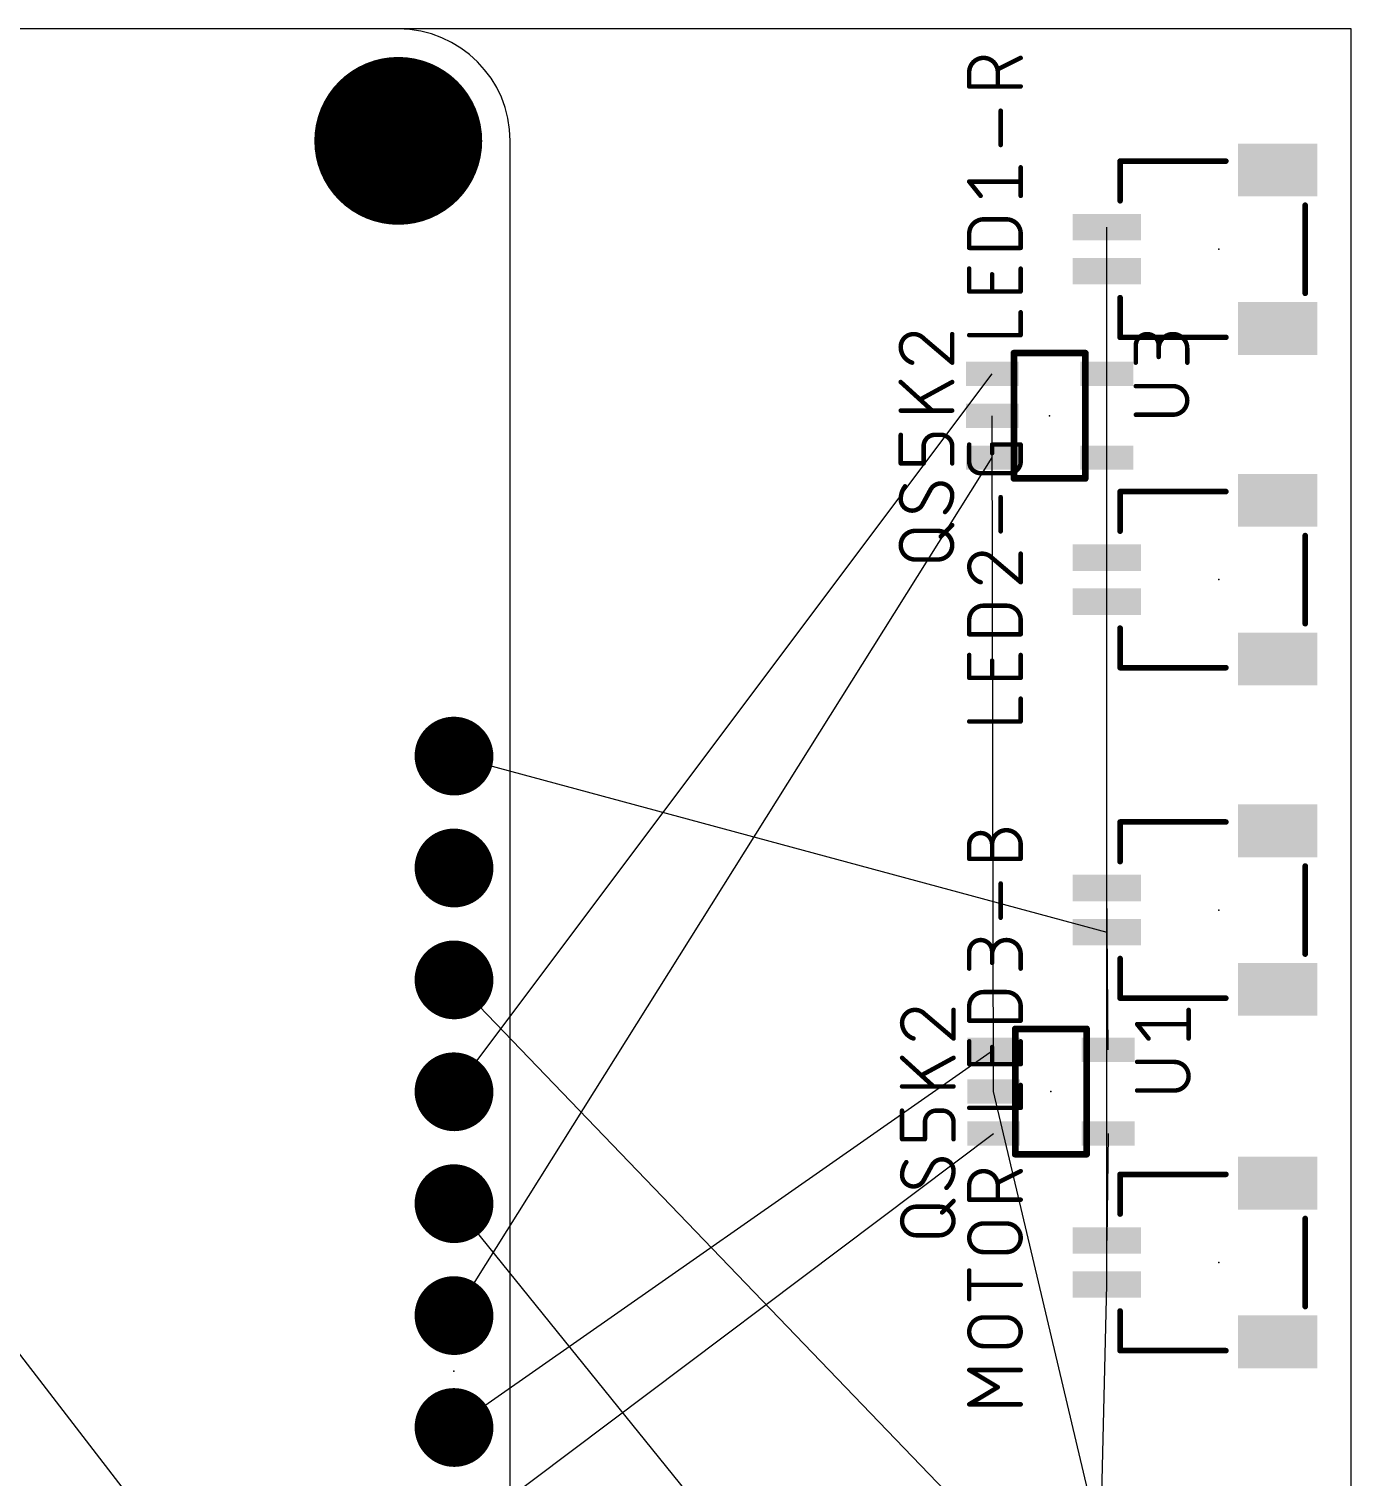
# Model space of a CAD drawing. Extents: x -1 to 61, y 0 to 80.
# Drawn here: x 30 to 60, y 47.13 to 80 of the extents above; entities that cross this region are included whole.
import ezdxf

# ---------------------------------------------------------------- set-up
doc = ezdxf.new("R2010")
doc.units = 0
for name, color, linetype in [('1', 12, 'CONTINUOUS'), ('17', 110, 'CONTINUOUS'), ('19', 53, 'CONTINUOUS'), ('20', 31, 'CONTINUOUS'), ('21', 253, 'CONTINUOUS'), ('23', 53, 'CONTINUOUS'), ('25', 253, 'CONTINUOUS'), ('27', 253, 'CONTINUOUS'), ('51', 253, 'CONTINUOUS')]:
    doc.layers.add(name, color=color, linetype=linetype)

# ---------------------------------------------------------------- blocks, each defined once
blk = doc.blocks.new('RECT')
blk.add_solid([(-0.5, -0.5), (0.5, -0.5), (-0.5, 0.5), (0.5, 0.5)])
blk = doc.blocks.new('ROUNDP')
at = {"const_width": 0.5}
blk.add_lwpolyline([(0, -0.25, 1), (0, 0.25, 1), (0, -0.25)], format="xyb", dxfattribs=at)

msp = doc.modelspace()

# ---------------------------------------------------------------- linework, layer by layer
at = {"layer": '19'}
for p, q in [((54.46, 72.17), (54.46, 75.5)), ((54.46, 67), (54.46, 74.5)), ((39.64, 55.88), (51.86, 72.17)), ((51.89, 55.88), (51.86, 71.22)), ((39.64, 50.8), (51.86, 70.27)), ((54.46, 68), (54.46, 70.27)), ((54.46, 59.5), (54.46, 67)), ((53.63, 19), (19.32, 63.5)), ((39.64, 63.5), (54.46, 59.5)), ((54.49, 56.83), (54.46, 60.5)), ((54.46, 51.5), (54.46, 59.5)), ((54.46, 43), (39.64, 58.42)), ((39.64, 48.26), (51.89, 56.83)), ((54.46, 45), (51.89, 55.88)), ((39.64, 45.72), (51.89, 54.93)), ((54.49, 54.93), (54.46, 52.5)), ((54.46, 35), (39.64, 53.34)), ((53.63, 16.46), (54.46, 51.5))]:
    msp.add_line(p, q, dxfattribs=at)
at = {"layer": '20'}
for p, q in [((60, 80), (0, 80)), ((38.38, 80), (20.6, 80)), ((60, 0), (60, 80)), ((40.92, 31.74), (40.92, 77.46))]:
    msp.add_line(p, q, dxfattribs=at)
msp.add_arc((38.38, 77.46), 2.54, 0, 90, dxfattribs=at)
at = {"layer": '21'}
for points, const_width in [([(54.76, 77.0318, 1), (54.76, 76.9682)], 0.0635), ([(54.7918, 77, 1), (54.7283, 77)], 0.0635), ([(57.16, 76.9682, 1), (57.16, 77.0318)], 0.0635), ([(54.7283, 76.1, 1), (54.7918, 76.1)], 0.0635), ([(58.9918, 76, 1), (58.9282, 76)], 0.0635), ([(54.7918, 73.9, 1), (54.7283, 73.9)], 0.0635), ([(58.9282, 74, 1), (58.9918, 74)], 0.0635), ([(54.76, 73.0318, 1), (54.76, 72.9682)], 0.0635), ([(54.7283, 73, 1), (54.7918, 73)], 0.0635), ([(57.16, 72.9682, 1), (57.16, 73.0318)], 0.0635), ([(52.35, 72.6801, 1), (52.35, 72.6039)], 0.0762), ([(52.3881, 72.642, 1), (52.3119, 72.642)], 0.0762), ([(54.0081, 72.642, 1), (53.9319, 72.642)], 0.0762), ([(53.97, 72.6039, 1), (53.97, 72.6801)], 0.0762), ([(52.3119, 72.548, 1), (52.3881, 72.548)], 0.0762), ([(53.9319, 72.548, 1), (54.0081, 72.548)], 0.0762), ([(52.3881, 71.742, 1), (52.3119, 71.742)], 0.0762), ([(52.3119, 71.648, 1), (52.3881, 71.648)], 0.0762), ([(54.0081, 71.742, 1), (53.9319, 71.742)], 0.0762), ([(52.3881, 70.792, 1), (52.3119, 70.792)], 0.0762), ([(52.3119, 70.698, 1), (52.3881, 70.698)], 0.0762), ([(53.9319, 70.698, 1), (54.0081, 70.698)], 0.0762), ([(52.3881, 69.892, 1), (52.3119, 69.892)], 0.0762), ([(52.35, 69.8361, 1), (52.35, 69.7599)], 0.0762), ([(52.3119, 69.798, 1), (52.3881, 69.798)], 0.0762), ([(54.0081, 69.892, 1), (53.9319, 69.892)], 0.0762), ([(53.9319, 69.798, 1), (54.0081, 69.798)], 0.0762), ([(53.97, 69.7599, 1), (53.97, 69.8361)], 0.0762), ([(54.76, 69.5318, 1), (54.76, 69.4682)], 0.0635), ([(54.7918, 69.5, 1), (54.7283, 69.5)], 0.0635), ([(57.16, 69.4682, 1), (57.16, 69.5318)], 0.0635), ([(54.7283, 68.6, 1), (54.7918, 68.6)], 0.0635), ([(58.9918, 68.5, 1), (58.9282, 68.5)], 0.0635), ([(54.7918, 66.4, 1), (54.7283, 66.4)], 0.0635), ([(58.9282, 66.5, 1), (58.9918, 66.5)], 0.0635), ([(54.76, 65.5318, 1), (54.76, 65.4682)], 0.0635), ([(54.7283, 65.5, 1), (54.7918, 65.5)], 0.0635), ([(57.16, 65.4682, 1), (57.16, 65.5318)], 0.0635), ([(54.76, 62.0318, 1), (54.76, 61.9682)], 0.0635), ([(54.7918, 62, 1), (54.7283, 62)], 0.0635), ([(57.16, 61.9682, 1), (57.16, 62.0318)], 0.0635), ([(54.7283, 61.1, 1), (54.7918, 61.1)], 0.0635), ([(58.9918, 61, 1), (58.9282, 61)], 0.0635), ([(54.7918, 58.9, 1), (54.7283, 58.9)], 0.0635), ([(58.9282, 59, 1), (58.9918, 59)], 0.0635), ([(54.76, 58.0318, 1), (54.76, 57.9682)], 0.0635), ([(54.7283, 58, 1), (54.7918, 58)], 0.0635), ([(57.16, 57.9682, 1), (57.16, 58.0318)], 0.0635), ([(52.38, 57.3401, 1), (52.38, 57.2639)], 0.0762), ([(52.4181, 57.302, 1), (52.3419, 57.302)], 0.0762), ([(52.3419, 57.208, 1), (52.4181, 57.208)], 0.0762), ([(54.0381, 57.302, 1), (53.9619, 57.302)], 0.0762), ([(53.9619, 57.208, 1), (54.0381, 57.208)], 0.0762), ([(54, 57.2639, 1), (54, 57.3401)], 0.0762), ([(52.4181, 56.402, 1), (52.3419, 56.402)], 0.0762), ([(52.3419, 56.308, 1), (52.4181, 56.308)], 0.0762), ([(54.0381, 56.402, 1), (53.9619, 56.402)], 0.0762), ([(52.4181, 55.452, 1), (52.3419, 55.452)], 0.0762), ([(52.3419, 55.358, 1), (52.4181, 55.358)], 0.0762), ([(53.9619, 55.358, 1), (54.0381, 55.358)], 0.0762), ([(52.4181, 54.552, 1), (52.3419, 54.552)], 0.0762), ([(54.0381, 54.552, 1), (53.9619, 54.552)], 0.0762), ([(52.38, 54.4961, 1), (52.38, 54.4199)], 0.0762), ([(52.3419, 54.458, 1), (52.4181, 54.458)], 0.0762), ([(53.9619, 54.458, 1), (54.0381, 54.458)], 0.0762), ([(54, 54.4199, 1), (54, 54.4961)], 0.0762), ([(54.76, 54.0318, 1), (54.76, 53.9682)], 0.0635), ([(54.7918, 54, 1), (54.7283, 54)], 0.0635), ([(57.16, 53.9682, 1), (57.16, 54.0318)], 0.0635), ([(54.7283, 53.1, 1), (54.7918, 53.1)], 0.0635), ([(58.9918, 53, 1), (58.9282, 53)], 0.0635), ([(54.7918, 50.9, 1), (54.7283, 50.9)], 0.0635), ([(58.9282, 51, 1), (58.9918, 51)], 0.0635), ([(54.76, 50.0318, 1), (54.76, 49.9682)], 0.0635), ([(54.7283, 50, 1), (54.7918, 50)], 0.0635), ([(57.16, 49.9682, 1), (57.16, 50.0318)], 0.0635)]:
    msp.add_lwpolyline(points, format="xyb", dxfattribs=dict(at, const_width=const_width))
for points, const_width in [([(57.16, 77), (54.76, 77)], 0.127), ([(54.76, 77), (54.76, 76.1)], 0.127), ([(58.96, 74), (58.96, 76)], 0.127), ([(54.76, 73), (54.76, 73.9)], 0.127), ([(57.16, 73), (54.76, 73)], 0.127), ([(52.35, 72.642), (53.97, 72.642)], 0.1524), ([(52.35, 72.548), (52.35, 72.642)], 0.1524), ([(53.97, 72.642), (53.97, 72.548)], 0.1524), ([(52.35, 71.648), (52.35, 71.742)], 0.1524), ([(53.97, 71.742), (53.97, 70.698)], 0.1524), ([(52.35, 70.698), (52.35, 70.792)], 0.1524), ([(52.35, 69.798), (52.35, 69.892)], 0.1524), ([(53.97, 69.798), (52.35, 69.798)], 0.1524), ([(53.97, 69.892), (53.97, 69.798)], 0.1524), ([(57.16, 69.5), (54.76, 69.5)], 0.127), ([(54.76, 69.5), (54.76, 68.6)], 0.127), ([(58.96, 66.5), (58.96, 68.5)], 0.127), ([(54.76, 65.5), (54.76, 66.4)], 0.127), ([(57.16, 65.5), (54.76, 65.5)], 0.127), ([(57.16, 62), (54.76, 62)], 0.127), ([(54.76, 62), (54.76, 61.1)], 0.127), ([(58.96, 59), (58.96, 61)], 0.127), ([(54.76, 58), (54.76, 58.9)], 0.127), ([(57.16, 58), (54.76, 58)], 0.127), ([(52.38, 57.302), (54, 57.302)], 0.1524), ([(52.38, 57.208), (52.38, 57.302)], 0.1524), ([(54, 57.302), (54, 57.208)], 0.1524), ([(52.38, 56.308), (52.38, 56.402)], 0.1524), ([(54, 56.402), (54, 55.358)], 0.1524), ([(52.38, 55.358), (52.38, 55.452)], 0.1524), ([(52.38, 54.458), (52.38, 54.552)], 0.1524), ([(54, 54.552), (54, 54.458)], 0.1524), ([(54, 54.458), (52.38, 54.458)], 0.1524), ([(57.16, 54), (54.76, 54)], 0.127), ([(54.76, 54), (54.76, 53.1)], 0.127), ([(58.96, 51), (58.96, 53)], 0.127), ([(54.76, 50), (54.76, 50.9)], 0.127), ([(57.16, 50), (54.76, 50)], 0.127)]:
    msp.add_lwpolyline(points, dxfattribs=dict(at, const_width=const_width))
at = {"layer": '23'}
for p in [(57, 75), (53.16, 71.22), (57, 67.5), (57, 60), (53.19, 55.88), (57, 52), (39.64, 49.53)]:
    msp.add_point(p, dxfattribs=at)
at = {"layer": '25'}
for points, const_width in [([(51.9849, 79.0192, 1), (51.3358, 79.0192)], 0.1016), ([(52.5156, 79.3211, 1), (52.4928, 79.3665)], 0.0508), ([(51.3612, 79.0192, 1), (51.3104, 79.0192)], 0.0508), ([(51.3104, 79.0192, 1), (51.3612, 79.0192)], 0.0508), ([(51.9736, 79.1069, 1), (51.9963, 79.0614)], 0.0508), ([(52.0103, 79.0192, 1), (51.9595, 79.0192)], 0.0508), ([(51.9595, 79.0192, 1), (52.0103, 79.0192)], 0.0508), ([(51.3358, 78.7201, 1), (51.3358, 78.6693)], 0.0508), ([(51.3104, 78.6947, 1), (51.3612, 78.6947)], 0.0508), ([(51.9595, 78.6947, 1), (52.0103, 78.6947)], 0.0508), ([(52.5042, 78.6693, 1), (52.5042, 78.7201)], 0.0508), ([(52.0752, 78.1441, 1), (52.0244, 78.1441)], 0.0508), ([(52.0244, 77.3651, 1), (52.0752, 77.3651)], 0.0508), ([(51.3556, 76.5513, 1), (51.316, 76.5195)], 0.0508), ([(51.3358, 76.5608, 1), (51.3358, 76.51)], 0.0508), ([(52.5296, 76.8599, 1), (52.4788, 76.8599)], 0.0508), ([(52.5042, 76.51, 1), (52.5042, 76.5608)], 0.0508), ([(51.5756, 76.195, 1), (51.6153, 76.2267)], 0.0508), ([(52.4788, 76.2108, 1), (52.5296, 76.2108)], 0.0508), ([(51.6604, 75.6788, 0.4142), (51.3358, 75.3543)], 0.1016), ([(51.6604, 75.7043, 1), (51.6604, 75.6534)], 0.0508), ([(51.6604, 75.6534, 1), (51.6604, 75.7043)], 0.0508), ([(52.1796, 75.7043, 1), (52.1796, 75.6534)], 0.0508), ([(52.5042, 75.3543, 0.4142), (52.1796, 75.6788)], 0.1016), ([(52.1796, 75.6534, 1), (52.1796, 75.7043)], 0.0508), ([(51.3612, 75.3543, 1), (51.3104, 75.3543)], 0.0508), ([(51.3104, 75.3543, 1), (51.3612, 75.3543)], 0.0508), ([(52.5296, 75.3543, 1), (52.4788, 75.3543)], 0.0508), ([(52.4788, 75.3543, 1), (52.5296, 75.3543)], 0.0508), ([(51.3358, 75.0551, 1), (51.3358, 75.0043)], 0.0508), ([(51.3104, 75.0297, 1), (51.3612, 75.0297)], 0.0508), ([(52.4788, 75.0297, 1), (52.5296, 75.0297)], 0.0508), ([(52.5042, 75.0043, 1), (52.5042, 75.0551)], 0.0508), ([(51.3612, 74.5607, 1), (51.3104, 74.5607)], 0.0508), ([(51.8805, 74.4309, 1), (51.8297, 74.4309)], 0.0508), ([(52.5296, 74.5607, 1), (52.4788, 74.5607)], 0.0508), ([(51.3358, 74.0668, 1), (51.3358, 74.016)], 0.0508), ([(51.3104, 74.0414, 1), (51.3612, 74.0414)], 0.0508), ([(51.8297, 74.0414, 1), (51.8805, 74.0414)], 0.0508), ([(52.4788, 74.0414, 1), (52.5296, 74.0414)], 0.0508), ([(52.5042, 74.016, 1), (52.5042, 74.0668)], 0.0508), ([(52.5296, 73.5701, 1), (52.4788, 73.5701)], 0.0508), ([(51.3358, 73.0762, 1), (51.3358, 73.0254)], 0.0508), ([(52.4788, 73.0508, 1), (52.5296, 73.0508)], 0.0508), ([(52.5042, 73.0254, 1), (52.5042, 73.0762)], 0.0508), ([(55.6351, 72.8146, 1), (55.1158, 72.8146)], 0.1016), ([(56.2842, 72.7496, 1), (55.6351, 72.7496)], 0.1016), ([(55.1412, 72.8146, 1), (55.0904, 72.8146)], 0.0508), ([(55.0904, 72.8146, 1), (55.1412, 72.8146)], 0.0508), ([(55.6605, 72.8146, 1), (55.6097, 72.8146)], 0.0508), ([(55.6097, 72.8146, 1), (55.6605, 72.8146)], 0.0508), ([(55.6097, 72.7496, 1), (55.6605, 72.7496)], 0.0508), ([(56.3096, 72.7496, 1), (56.2588, 72.7496)], 0.0508), ([(56.2588, 72.7496, 1), (56.3096, 72.7496)], 0.0508), ([(55.0904, 72.4251, 1), (55.1412, 72.4251)], 0.0508), ([(55.6097, 72.5549, 1), (55.6605, 72.5549)], 0.0508), ([(56.2588, 72.4251, 1), (56.3096, 72.4251)], 0.0508), ([(55.1158, 71.9185, 1), (55.1158, 71.8677)], 0.0508), ([(55.9596, 71.244, 1), (55.9596, 71.8931)], 0.1016), ([(55.9596, 71.9185, 1), (55.9596, 71.8677)], 0.0508), ([(55.9596, 71.8677, 1), (55.9596, 71.9185)], 0.0508), ([(55.1158, 71.2694, 1), (55.1158, 71.2186)], 0.0508), ([(55.9596, 71.2694, 1), (55.9596, 71.2186)], 0.0508), ([(55.9596, 71.2186, 1), (55.9596, 71.2694)], 0.0508), ([(51.3612, 70.5664, 1), (51.3104, 70.5664)], 0.0508), ([(51.8805, 70.5664, 1), (51.8297, 70.5664)], 0.0508), ([(51.8551, 70.5918, 1), (51.8551, 70.541)], 0.0508), ([(51.8297, 70.3717, 1), (51.8805, 70.3717)], 0.0508), ([(52.5296, 70.5664, 1), (52.4788, 70.5664)], 0.0508), ([(52.5042, 70.541, 1), (52.5042, 70.5918)], 0.0508), ([(51.3358, 70.177, 0.4142), (51.5954, 69.9173)], 0.1016), ([(51.3612, 70.177, 1), (51.3104, 70.177)], 0.0508), ([(51.3104, 70.177, 1), (51.3612, 70.177)], 0.0508), ([(52.2446, 69.9173, 0.4142), (52.5042, 70.177)], 0.1016), ([(52.5296, 70.177, 1), (52.4788, 70.177)], 0.0508), ([(52.4788, 70.177, 1), (52.5296, 70.177)], 0.0508), ([(51.5954, 69.9427, 1), (51.5954, 69.8919)], 0.0508), ([(51.5954, 69.8919, 1), (51.5954, 69.9427)], 0.0508), ([(52.2446, 69.9427, 1), (52.2446, 69.8919)], 0.0508), ([(52.2446, 69.8919, 1), (52.2446, 69.9427)], 0.0508), ([(52.0752, 69.3741, 1), (52.0244, 69.3741)], 0.0508), ([(52.0244, 68.5951, 1), (52.0752, 68.5951)], 0.0508), ([(51.6279, 68.0899, 0.4142), (51.3358, 67.7978)], 0.1016), ([(51.8551, 67.9926, 0.2053), (51.6279, 68.0899)], 0.1016), ([(51.6279, 68.1153, 1), (51.6279, 68.0645)], 0.0508), ([(51.6279, 68.0645, 1), (51.6279, 68.1153)], 0.0508), ([(51.8715, 68.0119, 1), (51.8386, 67.9732)], 0.0508), ([(52.5296, 68.0899, 1), (52.4788, 68.0899)], 0.0508), ([(51.3358, 67.7978, 0.3252), (51.5954, 67.4408)], 0.1016), ([(51.3612, 67.7978, 1), (51.3104, 67.7978)], 0.0508), ([(51.3104, 67.7978, 1), (51.3612, 67.7978)], 0.0508), ([(51.8367, 67.9751, 1), (51.8735, 68.0101)], 0.0508), ([(51.5876, 67.4167, 1), (51.6033, 67.465)], 0.0508), ([(52.4788, 67.4408, 1), (52.5296, 67.4408)], 0.0508), ([(52.4877, 67.4215, 1), (52.5207, 67.4602)], 0.0508), ([(51.6604, 66.9089, 0.4142), (51.3358, 66.5843)], 0.1016), ([(51.6604, 66.9343, 1), (51.6604, 66.8834)], 0.0508), ([(51.6604, 66.8834, 1), (51.6604, 66.9343)], 0.0508), ([(52.5042, 66.5843, 0.4142), (52.1796, 66.9089)], 0.1016), ([(52.1796, 66.9343, 1), (52.1796, 66.8834)], 0.0508), ([(52.1796, 66.8834, 1), (52.1796, 66.9343)], 0.0508), ([(51.3612, 66.5843, 1), (51.3104, 66.5843)], 0.0508), ([(51.3104, 66.5843, 1), (51.3612, 66.5843)], 0.0508), ([(52.5296, 66.5843, 1), (52.4788, 66.5843)], 0.0508), ([(52.4788, 66.5843, 1), (52.5296, 66.5843)], 0.0508), ([(51.3358, 66.2851, 1), (51.3358, 66.2343)], 0.0508), ([(51.3104, 66.2597, 1), (51.3612, 66.2597)], 0.0508), ([(52.4788, 66.2597, 1), (52.5296, 66.2597)], 0.0508), ([(52.5042, 66.2343, 1), (52.5042, 66.2851)], 0.0508), ([(51.3612, 65.7907, 1), (51.3104, 65.7907)], 0.0508), ([(52.5296, 65.7907, 1), (52.4788, 65.7907)], 0.0508), ([(51.8805, 65.6609, 1), (51.8297, 65.6609)], 0.0508), ([(51.3358, 65.2968, 1), (51.3358, 65.246)], 0.0508), ([(51.3104, 65.2714, 1), (51.3612, 65.2714)], 0.0508), ([(51.8297, 65.2714, 1), (51.8805, 65.2714)], 0.0508), ([(52.4788, 65.2714, 1), (52.5296, 65.2714)], 0.0508), ([(52.5042, 65.246, 1), (52.5042, 65.2968)], 0.0508), ([(52.5296, 64.8001, 1), (52.4788, 64.8001)], 0.0508), ([(51.3358, 64.3062, 1), (51.3358, 64.2554)], 0.0508), ([(52.4788, 64.2808, 1), (52.5296, 64.2808)], 0.0508), ([(52.5042, 64.2554, 1), (52.5042, 64.3062)], 0.0508), ([(51.8551, 61.4888, 1), (51.3358, 61.4888)], 0.1016), ([(52.5042, 61.4888, 1), (51.8551, 61.4888)], 0.1016), ([(51.3612, 61.4888, 1), (51.3104, 61.4888)], 0.0508), ([(51.3104, 61.4888, 1), (51.3612, 61.4888)], 0.0508), ([(51.8805, 61.4888, 1), (51.8297, 61.4888)], 0.0508), ([(51.8297, 61.4888, 1), (51.8805, 61.4888)], 0.0508), ([(51.8297, 61.4888, 1), (51.8805, 61.4888)], 0.0508), ([(52.5296, 61.4888, 1), (52.4788, 61.4888)], 0.0508), ([(52.4788, 61.4888, 1), (52.5296, 61.4888)], 0.0508), ([(51.3358, 61.1897, 1), (51.3358, 61.1389)], 0.0508), ([(51.3104, 61.1643, 1), (51.3612, 61.1643)], 0.0508), ([(51.8297, 61.1643, 1), (51.8805, 61.1643)], 0.0508), ([(52.4788, 61.1643, 1), (52.5296, 61.1643)], 0.0508), ([(52.5042, 61.1389, 1), (52.5042, 61.1897)], 0.0508), ([(52.0752, 60.6041, 1), (52.0244, 60.6041)], 0.0508), ([(52.0244, 59.8251, 1), (52.0752, 59.8251)], 0.0508), ([(51.8551, 59.0603, 1), (51.3358, 59.0603)], 0.1016), ([(52.5042, 58.9954, 1), (51.8551, 58.9954)], 0.1016), ([(51.3612, 59.0603, 1), (51.3104, 59.0603)], 0.0508), ([(51.3104, 59.0603, 1), (51.3612, 59.0603)], 0.0508), ([(51.8805, 59.0603, 1), (51.8297, 59.0603)], 0.0508), ([(51.8297, 59.0603, 1), (51.8805, 59.0603)], 0.0508), ([(51.8297, 58.9954, 1), (51.8805, 58.9954)], 0.0508), ([(52.5296, 58.9954, 1), (52.4788, 58.9954)], 0.0508), ([(52.4788, 58.9954, 1), (52.5296, 58.9954)], 0.0508), ([(51.3104, 58.6708, 1), (51.3612, 58.6708)], 0.0508), ([(51.8297, 58.8007, 1), (51.8805, 58.8007)], 0.0508), ([(52.4788, 58.6708, 1), (52.5296, 58.6708)], 0.0508), ([(51.6604, 58.1389, 0.4142), (51.3358, 57.8143)], 0.1016), ([(51.6604, 58.1643, 1), (51.6604, 58.1135)], 0.0508), ([(51.6604, 58.1135, 1), (51.6604, 58.1643)], 0.0508), ([(52.5042, 57.8143, 0.4142), (52.1796, 58.1389)], 0.1016), ([(52.1796, 58.1643, 1), (52.1796, 58.1135)], 0.0508), ([(52.1796, 58.1135, 1), (52.1796, 58.1643)], 0.0508), ([(51.3612, 57.8143, 1), (51.3104, 57.8143)], 0.0508), ([(52.5296, 57.8143, 1), (52.4788, 57.8143)], 0.0508), ([(51.3104, 57.8143, 1), (51.3612, 57.8143)], 0.0508), ([(51.3358, 57.5151, 1), (51.3358, 57.4643)], 0.0508), ([(52.4788, 57.8143, 1), (52.5296, 57.8143)], 0.0508), ([(52.5042, 57.4643, 1), (52.5042, 57.5151)], 0.0508), ([(56.3396, 57.7342, 1), (56.2888, 57.7342)], 0.0508), ([(51.3104, 57.4897, 1), (51.3612, 57.4897)], 0.0508), ([(52.4788, 57.4897, 1), (52.5296, 57.4897)], 0.0508), ([(55.1656, 57.4255, 1), (55.126, 57.3938)], 0.0508), ([(55.1458, 57.435, 1), (55.1458, 57.3842)], 0.0508), ([(56.3142, 57.3842, 1), (56.3142, 57.435)], 0.0508), ([(51.3612, 57.0207, 1), (51.3104, 57.0207)], 0.0508), ([(51.8805, 56.8909, 1), (51.8297, 56.8909)], 0.0508), ([(52.5296, 57.0207, 1), (52.4788, 57.0207)], 0.0508), ([(55.3856, 57.0692, 1), (55.4253, 57.101)], 0.0508), ([(56.2888, 57.0851, 1), (56.3396, 57.0851)], 0.0508), ([(51.3358, 56.5268, 1), (51.3358, 56.476)], 0.0508), ([(52.5042, 56.476, 1), (52.5042, 56.5268)], 0.0508), ([(55.1458, 56.5785, 1), (55.1458, 56.5277)], 0.0508), ([(55.9896, 55.904, 1), (55.9896, 56.5531)], 0.1016), ([(55.9896, 56.5785, 1), (55.9896, 56.5277)], 0.0508), ([(55.9896, 56.5277, 1), (55.9896, 56.5785)], 0.0508), ([(51.3104, 56.5014, 1), (51.3612, 56.5014)], 0.0508), ([(51.8297, 56.5014, 1), (51.8805, 56.5014)], 0.0508), ([(52.4788, 56.5014, 1), (52.5296, 56.5014)], 0.0508), ([(52.5296, 56.0301, 1), (52.4788, 56.0301)], 0.0508), ([(55.1458, 55.9294, 1), (55.1458, 55.8786)], 0.0508), ([(55.9896, 55.9294, 1), (55.9896, 55.8786)], 0.0508), ([(55.9896, 55.8786, 1), (55.9896, 55.9294)], 0.0508), ([(51.3358, 55.5362, 1), (51.3358, 55.4854)], 0.0508), ([(52.5042, 55.4854, 1), (52.5042, 55.5362)], 0.0508), ([(52.4788, 55.5108, 1), (52.5296, 55.5108)], 0.0508), ([(51.9849, 53.7496, 1), (51.3358, 53.7496)], 0.1016), ([(52.5156, 54.0515, 1), (52.4928, 54.0969)], 0.0508), ([(51.3612, 53.7496, 1), (51.3104, 53.7496)], 0.0508), ([(51.3104, 53.7496, 1), (51.3612, 53.7496)], 0.0508), ([(52.0103, 53.7496, 1), (51.9595, 53.7496)], 0.0508), ([(51.9595, 53.7496, 1), (52.0103, 53.7496)], 0.0508), ([(51.9736, 53.8372, 1), (51.9963, 53.7918)], 0.0508), ([(51.3358, 53.4505, 1), (51.3358, 53.3997)], 0.0508), ([(51.3104, 53.4251, 1), (51.3612, 53.4251)], 0.0508), ([(51.9595, 53.4251, 1), (52.0103, 53.4251)], 0.0508), ([(52.5042, 53.3997, 1), (52.5042, 53.4505)], 0.0508), ([(51.6604, 52.8857, 1), (51.6604, 52.2366)], 0.1016), ([(51.6604, 52.9111, 1), (51.6604, 52.8603)], 0.0508), ([(51.6604, 52.8603, 1), (51.6604, 52.9111)], 0.0508), ([(52.1796, 52.2366, 1), (52.1796, 52.8857)], 0.1016), ([(52.1796, 52.9111, 1), (52.1796, 52.8603)], 0.0508), ([(52.1796, 52.8603, 1), (52.1796, 52.9111)], 0.0508), ([(51.6604, 52.262, 1), (51.6604, 52.2112)], 0.0508), ([(51.6604, 52.2112, 1), (51.6604, 52.262)], 0.0508), ([(52.1796, 52.262, 1), (52.1796, 52.2112)], 0.0508), ([(52.1796, 52.2112, 1), (52.1796, 52.262)], 0.0508), ([(51.3612, 51.8189, 1), (51.3104, 51.8189)], 0.0508), ([(51.3358, 51.5198, 1), (51.3358, 51.469)], 0.0508), ([(52.5042, 51.469, 1), (52.5042, 51.5198)], 0.0508), ([(51.3104, 51.1698, 1), (51.3612, 51.1698)], 0.0508), ([(51.6604, 50.7521, 1), (51.6604, 50.103)], 0.1016), ([(51.6604, 50.7775, 1), (51.6604, 50.7267)], 0.0508), ([(51.6604, 50.7267, 1), (51.6604, 50.7775)], 0.0508), ([(52.1796, 50.103, 1), (52.1796, 50.7521)], 0.1016), ([(52.1796, 50.7775, 1), (52.1796, 50.7267)], 0.0508), ([(52.1796, 50.7267, 1), (52.1796, 50.7775)], 0.0508), ([(51.6604, 50.1284, 1), (51.6604, 50.0776)], 0.0508), ([(51.6604, 50.0776, 1), (51.6604, 50.1284)], 0.0508), ([(52.1796, 50.1284, 1), (52.1796, 50.0776)], 0.0508), ([(52.1796, 50.0776, 1), (52.1796, 50.1284)], 0.0508), ([(51.3489, 49.5815, 1), (51.3227, 49.538)], 0.0508), ([(51.3358, 49.5851, 1), (51.3358, 49.5343)], 0.0508), ([(52.5042, 49.5343, 1), (52.5042, 49.5851)], 0.0508), ([(51.998, 49.1485, 1), (51.9718, 49.192)], 0.0508), ([(51.9718, 49.1485, 1), (51.998, 49.192)], 0.0508), ([(51.3358, 48.8062, 1), (51.3358, 48.7554)], 0.0508), ([(51.3227, 48.8026, 1), (51.3489, 48.759)], 0.0508), ([(52.5042, 48.7554, 1), (52.5042, 48.8062)], 0.0508)]:
    msp.add_lwpolyline(points, format="xyb", dxfattribs=dict(at, const_width=const_width))
at = {"layer": '25', "const_width": 0.1016}
for points in [[(52.5042, 79.3438), (51.9849, 79.0842)], [(51.3358, 78.6947), (51.3358, 79.0192)], [(51.9849, 79.0192), (51.9849, 78.6947)], [(52.5042, 78.6947), (51.3358, 78.6947)], [(52.0498, 77.3651), (52.0498, 78.1441)], [(51.5954, 76.2108), (51.3358, 76.5354)], [(51.3358, 76.5354), (52.5042, 76.5354)], [(52.5042, 76.2108), (52.5042, 76.8599)], [(51.6604, 75.6788), (52.1796, 75.6788)], [(51.3358, 75.0297), (51.3358, 75.3543)], [(52.5042, 75.3543), (52.5042, 75.0297)], [(52.5042, 75.0297), (51.3358, 75.0297)], [(51.3358, 74.0414), (51.3358, 74.5607)], [(51.8551, 74.0414), (51.8551, 74.4309)], [(52.5042, 74.5607), (52.5042, 74.0414)], [(52.5042, 74.0414), (51.3358, 74.0414)], [(52.5042, 73.0508), (52.5042, 73.5701)], [(51.3358, 73.0508), (52.5042, 73.0508)], [(55.1158, 72.4251), (55.1158, 72.8146)], [(55.6351, 72.8146), (55.6351, 72.5549)], [(56.2842, 72.4251), (56.2842, 72.7496)], [(55.9596, 71.8931), (55.1158, 71.8931)], [(55.1158, 71.244), (55.9596, 71.244)], [(51.3358, 70.177), (51.3358, 70.5664)], [(51.8551, 70.3717), (51.8551, 70.5664)], [(51.8551, 70.5664), (52.5042, 70.5664)], [(52.5042, 70.5664), (52.5042, 70.177)], [(52.2446, 69.9173), (51.5954, 69.9173)], [(52.0498, 68.5951), (52.0498, 69.3741)], [(51.8551, 67.9926), (52.5042, 67.4408)], [(52.5042, 67.4408), (52.5042, 68.0899)], [(51.6604, 66.9089), (52.1796, 66.9089)], [(51.3358, 66.2597), (51.3358, 66.5843)], [(52.5042, 66.5843), (52.5042, 66.2597)], [(52.5042, 66.2597), (51.3358, 66.2597)], [(51.3358, 65.2714), (51.3358, 65.7907)], [(52.5042, 65.7907), (52.5042, 65.2714)], [(51.8551, 65.2714), (51.8551, 65.6609)], [(52.5042, 65.2714), (51.3358, 65.2714)], [(52.5042, 64.2808), (52.5042, 64.8001)], [(51.3358, 64.2808), (52.5042, 64.2808)], [(51.3358, 61.1643), (51.3358, 61.4888)], [(51.8551, 61.1643), (51.8551, 61.4888)], [(52.5042, 61.4888), (52.5042, 61.1643)], [(52.5042, 61.1643), (51.3358, 61.1643)], [(52.0498, 59.8251), (52.0498, 60.6041)], [(51.3358, 58.6708), (51.3358, 59.0603)], [(51.8551, 59.0603), (51.8551, 58.8007)], [(52.5042, 58.6708), (52.5042, 58.9954)], [(51.6604, 58.1389), (52.1796, 58.1389)], [(51.3358, 57.4897), (51.3358, 57.8143)], [(52.5042, 57.8143), (52.5042, 57.4897)], [(52.5042, 57.4897), (51.3358, 57.4897)], [(56.3142, 57.0851), (56.3142, 57.7342)], [(55.4054, 57.0851), (55.1458, 57.4096)], [(55.1458, 57.4096), (56.3142, 57.4096)], [(51.3358, 56.5014), (51.3358, 57.0207)], [(51.8551, 56.5014), (51.8551, 56.8909)], [(52.5042, 57.0207), (52.5042, 56.5014)], [(52.5042, 56.5014), (51.3358, 56.5014)], [(55.9896, 56.5531), (55.1458, 56.5531)], [(52.5042, 55.5108), (52.5042, 56.0301)], [(55.1458, 55.904), (55.9896, 55.904)], [(51.3358, 55.5108), (52.5042, 55.5108)], [(52.5042, 54.0742), (51.9849, 53.8145)], [(51.3358, 53.4251), (51.3358, 53.7496)], [(51.9849, 53.7496), (51.9849, 53.4251)], [(52.5042, 53.4251), (51.3358, 53.4251)], [(51.6604, 52.8857), (52.1796, 52.8857)], [(52.1796, 52.2366), (51.6604, 52.2366)], [(51.3358, 51.1698), (51.3358, 51.8189)], [(52.5042, 51.4944), (51.3358, 51.4944)], [(51.6604, 50.7521), (52.1796, 50.7521)], [(52.1796, 50.103), (51.6604, 50.103)], [(51.9849, 49.1703), (51.3358, 49.5597)], [(51.3358, 49.5597), (52.5042, 49.5597)], [(51.3358, 48.7808), (51.9849, 49.1703)], [(52.5042, 48.7808), (51.3358, 48.7808)]]:
    msp.add_lwpolyline(points, dxfattribs=at)
at = {"layer": '27'}
for points, const_width in [([(50.0739, 73.0742, 0.4142), (49.7818, 72.7821)], 0.1016), ([(50.3011, 72.9768, 0.2053), (50.0739, 73.0742)], 0.1016), ([(50.0739, 73.0996, 1), (50.0739, 73.0488)], 0.0508), ([(50.0739, 73.0488, 1), (50.0739, 73.0996)], 0.0508), ([(50.3175, 72.9962, 1), (50.2846, 72.9575)], 0.0508), ([(50.2827, 72.9593, 1), (50.3195, 72.9944)], 0.0508), ([(50.9756, 73.0742, 1), (50.9248, 73.0742)], 0.0508), ([(49.7818, 72.7821, 0.3252), (50.0414, 72.4251)], 0.1016), ([(49.8072, 72.7821, 1), (49.7564, 72.7821)], 0.0508), ([(49.7564, 72.7821, 1), (49.8072, 72.7821)], 0.0508), ([(50.0336, 72.4009, 1), (50.0493, 72.4493)], 0.0508), ([(50.9248, 72.4251, 1), (50.9756, 72.4251)], 0.0508), ([(50.9337, 72.4057, 1), (50.9667, 72.4444)], 0.0508), ([(49.7989, 72.005, 1), (49.7647, 71.9674)], 0.0508), ([(50.9624, 71.9639, 1), (50.938, 72.0085)], 0.0508), ([(49.7818, 71.3625, 1), (49.7818, 71.3117)], 0.0508), ([(50.224, 71.6191, 1), (50.2483, 71.5745)], 0.0508), ([(50.4787, 71.3183, 1), (50.5129, 71.3559)], 0.0508), ([(50.9502, 71.3117, 1), (50.9502, 71.3625)], 0.0508), ([(49.8072, 70.7882, 1), (49.7564, 70.7882)], 0.0508), ([(50.5607, 70.7882, 0.4142), (50.3011, 70.5286)], 0.1016), ([(50.5607, 70.8136, 1), (50.5607, 70.7628)], 0.0508), ([(50.5607, 70.7628, 1), (50.5607, 70.8136)], 0.0508), ([(50.9502, 70.5286, 0.4142), (50.6906, 70.7882)], 0.1016), ([(50.6906, 70.8136, 1), (50.6906, 70.7628)], 0.0508), ([(50.6906, 70.7628, 1), (50.6906, 70.8136)], 0.0508), ([(50.3265, 70.5286, 1), (50.2757, 70.5286)], 0.0508), ([(50.2757, 70.5286, 1), (50.3265, 70.5286)], 0.0508), ([(50.9756, 70.5286, 1), (50.9248, 70.5286)], 0.0508), ([(50.9248, 70.5286, 1), (50.9756, 70.5286)], 0.0508), ([(49.7818, 70.1645, 1), (49.7818, 70.1137)], 0.0508), ([(49.7564, 70.1391, 1), (49.8072, 70.1391)], 0.0508), ([(50.2757, 70.1391, 1), (50.3265, 70.1391)], 0.0508), ([(50.3011, 70.1137, 1), (50.3011, 70.1645)], 0.0508), ([(50.9248, 70.1391, 1), (50.9756, 70.1391)], 0.0508), ([(50.6906, 69.6833, 0.2656), (50.4634, 69.5535)], 0.1016), ([(50.9502, 69.4237, 0.4142), (50.6906, 69.6833)], 0.1016), ([(50.6906, 69.7087, 1), (50.6906, 69.6579)], 0.0508), ([(50.6906, 69.6579, 1), (50.6906, 69.7087)], 0.0508), ([(49.8792, 69.6184, 0.1623), (49.7818, 69.3263)], 0.1016), ([(49.7818, 69.3263, 0.4142), (50.0414, 69.0667)], 0.1016), ([(49.8072, 69.3263, 1), (49.7564, 69.3263)], 0.0508), ([(49.8995, 69.6032, 1), (49.8588, 69.6336)], 0.0508), ([(50.4415, 69.5664, 1), (50.4853, 69.5406)], 0.0508), ([(50.4857, 69.5413, 1), (50.4411, 69.5657)], 0.0508), ([(50.7879, 69.0342, 0.2), (50.9502, 69.4237)], 0.1016), ([(50.9756, 69.4237, 1), (50.9248, 69.4237)], 0.0508), ([(50.9248, 69.4237, 1), (50.9756, 69.4237)], 0.0508), ([(49.7564, 69.3263, 1), (49.8072, 69.3263)], 0.0508), ([(50.0414, 69.0667, 0.2656), (50.2686, 69.1965)], 0.1016), ([(50.0414, 69.0921, 1), (50.0414, 69.0413)], 0.0508), ([(50.0414, 69.0413, 1), (50.0414, 69.0921)], 0.0508), ([(50.2463, 69.2086, 1), (50.2909, 69.1843)], 0.0508), ([(50.2905, 69.1836, 1), (50.2468, 69.2094)], 0.0508), ([(50.77, 69.0522, 1), (50.8058, 69.0162)], 0.0508), ([(50.9682, 68.7189, 1), (50.9322, 68.7548)], 0.0508), ([(50.1064, 68.607, 1), (50.1064, 67.9579)], 0.1016), ([(50.1064, 68.6324, 1), (50.1064, 68.5816)], 0.0508), ([(50.1064, 68.5816, 1), (50.1064, 68.6324)], 0.0508), ([(50.6256, 67.9579, 1), (50.6256, 68.607)], 0.1016), ([(50.6256, 68.6324, 1), (50.6256, 68.5816)], 0.0508), ([(50.6256, 68.5816, 1), (50.6256, 68.6324)], 0.0508), ([(50.6726, 68.4952, 1), (50.7085, 68.4592)], 0.0508), ([(50.1064, 67.9833, 1), (50.1064, 67.9325)], 0.0508), ([(50.1064, 67.9325, 1), (50.1064, 67.9833)], 0.0508), ([(50.6256, 67.9833, 1), (50.6256, 67.9325)], 0.0508), ([(50.6256, 67.9325, 1), (50.6256, 67.9833)], 0.0508), ([(50.1039, 57.7342, 0.4142), (49.8118, 57.4421)], 0.1016), ([(50.3311, 57.6368, 0.2053), (50.1039, 57.7342)], 0.1016), ([(50.1039, 57.7596, 1), (50.1039, 57.7088)], 0.0508), ([(50.1039, 57.7088, 1), (50.1039, 57.7596)], 0.0508), ([(50.3475, 57.6562, 1), (50.3146, 57.6175)], 0.0508), ([(50.3127, 57.6193, 1), (50.3495, 57.6544)], 0.0508), ([(51.0056, 57.7342, 1), (50.9548, 57.7342)], 0.0508), ([(49.8118, 57.4421, 0.3252), (50.0714, 57.0851)], 0.1016), ([(49.8372, 57.4421, 1), (49.7864, 57.4421)], 0.0508), ([(49.7864, 57.4421, 1), (49.8372, 57.4421)], 0.0508), ([(50.0636, 57.0609, 1), (50.0793, 57.1093)], 0.0508), ([(50.9548, 57.0851, 1), (51.0056, 57.0851)], 0.0508), ([(50.9637, 57.0657, 1), (50.9967, 57.1044)], 0.0508), ([(49.8289, 56.665, 1), (49.7947, 56.6274)], 0.0508), ([(50.9924, 56.6239, 1), (50.968, 56.6685)], 0.0508), ([(50.254, 56.2791, 1), (50.2783, 56.2345)], 0.0508), ([(49.8118, 56.0225, 1), (49.8118, 55.9717)], 0.0508), ([(50.5087, 55.9783, 1), (50.5429, 56.0159)], 0.0508), ([(50.9802, 55.9717, 1), (50.9802, 56.0225)], 0.0508), ([(49.8372, 55.4482, 1), (49.7864, 55.4482)], 0.0508), ([(50.5907, 55.4482, 0.4142), (50.3311, 55.1886)], 0.1016), ([(50.3565, 55.1886, 1), (50.3057, 55.1886)], 0.0508), ([(50.5907, 55.4736, 1), (50.5907, 55.4228)], 0.0508), ([(50.5907, 55.4228, 1), (50.5907, 55.4736)], 0.0508), ([(50.9802, 55.1886, 0.4142), (50.7206, 55.4482)], 0.1016), ([(50.7206, 55.4736, 1), (50.7206, 55.4228)], 0.0508), ([(50.7206, 55.4228, 1), (50.7206, 55.4736)], 0.0508), ([(51.0056, 55.1886, 1), (50.9548, 55.1886)], 0.0508), ([(50.3057, 55.1886, 1), (50.3565, 55.1886)], 0.0508), ([(50.9548, 55.1886, 1), (51.0056, 55.1886)], 0.0508), ([(49.8118, 54.8245, 1), (49.8118, 54.7737)], 0.0508), ([(49.7864, 54.7991, 1), (49.8372, 54.7991)], 0.0508), ([(50.3057, 54.7991, 1), (50.3565, 54.7991)], 0.0508), ([(50.3311, 54.7737, 1), (50.3311, 54.8245)], 0.0508), ([(50.9548, 54.7991, 1), (51.0056, 54.7991)], 0.0508), ([(49.9092, 54.2784, 0.1623), (49.8118, 53.9863)], 0.1016), ([(49.9295, 54.2632, 1), (49.8888, 54.2936)], 0.0508), ([(50.7206, 54.3433, 0.2656), (50.4934, 54.2135)], 0.1016), ([(50.4715, 54.2264, 1), (50.5153, 54.2006)], 0.0508), ([(50.5157, 54.2013, 1), (50.4711, 54.2257)], 0.0508), ([(50.9802, 54.0837, 0.4142), (50.7206, 54.3433)], 0.1016), ([(50.7206, 54.3687, 1), (50.7206, 54.3179)], 0.0508), ([(50.7206, 54.3179, 1), (50.7206, 54.3687)], 0.0508), ([(49.8118, 53.9863, 0.4142), (50.0714, 53.7267)], 0.1016), ([(49.8372, 53.9863, 1), (49.7864, 53.9863)], 0.0508), ([(49.7864, 53.9863, 1), (49.8372, 53.9863)], 0.0508), ([(50.0714, 53.7267, 0.2656), (50.2986, 53.8565)], 0.1016), ([(50.3205, 53.8436, 1), (50.2768, 53.8694)], 0.0508), ([(50.8179, 53.6942, 0.2), (50.9802, 54.0837)], 0.1016), ([(51.0056, 54.0837, 1), (50.9548, 54.0837)], 0.0508), ([(50.9548, 54.0837, 1), (51.0056, 54.0837)], 0.0508), ([(50.0714, 53.7521, 1), (50.0714, 53.7013)], 0.0508), ([(50.0714, 53.7013, 1), (50.0714, 53.7521)], 0.0508), ([(50.2763, 53.8686, 1), (50.3209, 53.8443)], 0.0508), ([(50.8, 53.7122, 1), (50.8358, 53.6762)], 0.0508), ([(50.1364, 53.267, 1), (50.1364, 52.6179)], 0.1016), ([(50.1364, 53.2924, 1), (50.1364, 53.2416)], 0.0508), ([(50.1364, 53.2416, 1), (50.1364, 53.2924)], 0.0508), ([(50.6556, 52.6179, 1), (50.6556, 53.267)], 0.1016), ([(50.6556, 53.2924, 1), (50.6556, 53.2416)], 0.0508), ([(50.6556, 53.2416, 1), (50.6556, 53.2924)], 0.0508), ([(50.9982, 53.3789, 1), (50.9622, 53.4148)], 0.0508), ([(50.7026, 53.1552, 1), (50.7385, 53.1192)], 0.0508), ([(50.1364, 52.6433, 1), (50.1364, 52.5925)], 0.0508), ([(50.1364, 52.5925, 1), (50.1364, 52.6433)], 0.0508), ([(50.6556, 52.6433, 1), (50.6556, 52.5925)], 0.0508), ([(50.6556, 52.5925, 1), (50.6556, 52.6433)], 0.0508)]:
    msp.add_lwpolyline(points, format="xyb", dxfattribs=dict(at, const_width=const_width))
at = {"layer": '27', "const_width": 0.1016}
for points in [[(50.3011, 72.9768), (50.9502, 72.4251)], [(50.9502, 72.4251), (50.9502, 73.0742)], [(49.7818, 71.9862), (50.4958, 71.3371)], [(50.9502, 71.9862), (50.2362, 71.5968)], [(50.9502, 71.3371), (49.7818, 71.3371)], [(49.7818, 70.1391), (49.7818, 70.7882)], [(50.6906, 70.7882), (50.5607, 70.7882)], [(50.3011, 70.5286), (50.3011, 70.1391)], [(50.9502, 70.1391), (50.9502, 70.5286)], [(50.3011, 70.1391), (49.7818, 70.1391)], [(50.4634, 69.5535), (50.2686, 69.1965)], [(50.6906, 68.4772), (50.9502, 68.7368)], [(50.1064, 68.607), (50.6256, 68.607)], [(50.6256, 67.9579), (50.1064, 67.9579)], [(50.3311, 57.6368), (50.9802, 57.0851)], [(50.9802, 57.0851), (50.9802, 57.7342)], [(49.8118, 56.6462), (50.5258, 55.9971)], [(50.9802, 56.6462), (50.2662, 56.2568)], [(50.9802, 55.9971), (49.8118, 55.9971)], [(49.8118, 54.7991), (49.8118, 55.4482)], [(50.3311, 55.1886), (50.3311, 54.7991)], [(50.7206, 55.4482), (50.5907, 55.4482)], [(50.9802, 54.7991), (50.9802, 55.1886)], [(50.3311, 54.7991), (49.8118, 54.7991)], [(50.4934, 54.2135), (50.2986, 53.8565)], [(50.1364, 53.267), (50.6556, 53.267)], [(50.7206, 53.1372), (50.9802, 53.3968)], [(50.6556, 52.6179), (50.1364, 52.6179)]]:
    msp.add_lwpolyline(points, dxfattribs=at)
at = {"layer": '51', "const_width": 0.1524}
for points in [[(52.35, 69.798), (52.35, 72.642)], [(53.97, 72.642), (53.97, 69.798)], [(52.38, 54.458), (52.38, 57.302)], [(54, 57.302), (54, 54.458)]]:
    msp.add_lwpolyline(points, dxfattribs=at)
at = {"layer": '51', "const_width": 0.0762}
for points in [[(52.3881, 72.642, 1), (52.3119, 72.642)], [(54.0081, 72.642, 1), (53.9319, 72.642)], [(52.3119, 69.798, 1), (52.3881, 69.798)], [(53.9319, 69.798, 1), (54.0081, 69.798)], [(52.4181, 57.302, 1), (52.3419, 57.302)], [(54.0381, 57.302, 1), (53.9619, 57.302)], [(52.3419, 54.458, 1), (52.4181, 54.458)], [(53.9619, 54.458, 1), (54.0381, 54.458)]]:
    msp.add_lwpolyline(points, format="xyb", dxfattribs=at)

# ---------------------------------------------------------------- block references
at = {"layer": '1'}
for p, xscale, yscale, rotation in [((58.335, 76.8), 1.8, 1.2, 180), ((54.46, 75.5), 0.6, 1.55, 90), ((54.46, 74.5), 0.6, 1.55, 90), ((58.335, 73.2), 1.8, 1.2, 180), ((51.86, 72.17), 0.55, 1.2, 270), ((54.46, 72.17), 0.55, 1.2, 270), ((51.86, 71.22), 0.55, 1.2, 270), ((51.86, 70.27), 0.55, 1.2, 270), ((54.46, 70.27), 0.55, 1.2, 270), ((58.335, 69.3), 1.8, 1.2, 180), ((54.46, 68), 0.6, 1.55, 90), ((54.46, 67), 0.6, 1.55, 90), ((58.335, 65.7), 1.8, 1.2, 180), ((58.335, 61.8), 1.8, 1.2, 180), ((54.46, 60.5), 0.6, 1.55, 90), ((54.46, 59.5), 0.6, 1.55, 90), ((58.335, 58.2), 1.8, 1.2, 180), ((51.89, 56.83), 0.55, 1.2, 270), ((54.49, 56.83), 0.55, 1.2, 270), ((51.89, 55.88), 0.55, 1.2, 270), ((51.89, 54.93), 0.55, 1.2, 270), ((54.49, 54.93), 0.55, 1.2, 270), ((58.335, 53.8), 1.8, 1.2, 180), ((54.46, 52.5), 0.6, 1.55, 90), ((54.46, 51.5), 0.6, 1.55, 90), ((58.335, 50.2), 1.8, 1.2, 180)]:
    msp.add_blockref('RECT', p, dxfattribs=dict(at, xscale=xscale, yscale=yscale, rotation=rotation))
at = {"layer": '17'}
for p, xscale, yscale, rotation in [((38.38, 77.46), 3.81, 3.81, 270), ((38.38, 77.46), 3.81, 3.81, 270), ((39.64, 63.5), 1.778, 1.778, 180), ((39.64, 63.5), 1.778, 1.778, 180), ((39.65, 63.49), 1.778, 1.778, 270), ((39.65, 63.49), 1.778, 1.778, 270), ((39.64, 60.96), 1.778, 1.778, 180), ((39.64, 60.96), 1.778, 1.778, 180), ((39.65, 60.95), 1.778, 1.778, 270), ((39.65, 60.95), 1.778, 1.778, 270), ((39.64, 58.42), 1.778, 1.778, 180), ((39.64, 58.42), 1.778, 1.778, 180), ((39.65, 58.41), 1.778, 1.778, 270), ((39.65, 58.41), 1.778, 1.778, 270), ((39.64, 55.88), 1.778, 1.778, 180), ((39.64, 55.88), 1.778, 1.778, 180), ((39.65, 55.87), 1.778, 1.778, 270), ((39.65, 55.87), 1.778, 1.778, 270), ((39.64, 53.34), 1.778, 1.778, 180), ((39.64, 53.34), 1.778, 1.778, 180), ((39.65, 53.33), 1.778, 1.778, 270), ((39.65, 53.33), 1.778, 1.778, 270), ((39.64, 50.8), 1.778, 1.778, 180), ((39.64, 50.8), 1.778, 1.778, 180), ((39.65, 50.79), 1.778, 1.778, 270), ((39.65, 50.79), 1.778, 1.778, 270), ((39.64, 48.26), 1.778, 1.778, 180), ((39.64, 48.26), 1.778, 1.778, 180), ((39.65, 48.25), 1.778, 1.778, 270), ((39.65, 48.25), 1.778, 1.778, 270)]:
    msp.add_blockref('ROUNDP', p, dxfattribs=dict(at, xscale=xscale, yscale=yscale, rotation=rotation))
at = {"layer": '51'}
for p, xscale, yscale, rotation in [((51.985, 72.17), 0.5, 0.65, 270), ((54.335, 72.17), 0.5, 0.65, 270), ((51.985, 71.22), 0.5, 0.65, 270), ((51.985, 70.27), 0.5, 0.65, 270), ((54.335, 70.27), 0.5, 0.65, 270), ((39.64, 63.5), 0.508, 0.508, 90), ((39.64, 60.96), 0.508, 0.508, 90), ((39.64, 58.42), 0.508, 0.508, 90), ((52.015, 56.83), 0.5, 0.65, 270), ((54.365, 56.83), 0.5, 0.65, 270), ((39.64, 55.88), 0.508, 0.508, 90), ((52.015, 55.88), 0.5, 0.65, 270), ((52.015, 54.93), 0.5, 0.65, 270), ((54.365, 54.93), 0.5, 0.65, 270), ((39.64, 53.34), 0.508, 0.508, 90), ((39.64, 50.8), 0.508, 0.508, 90), ((39.64, 48.26), 0.508, 0.508, 90)]:
    msp.add_blockref('RECT', p, dxfattribs=dict(at, xscale=xscale, yscale=yscale, rotation=rotation))

doc.saveas('drawing.dxf')
